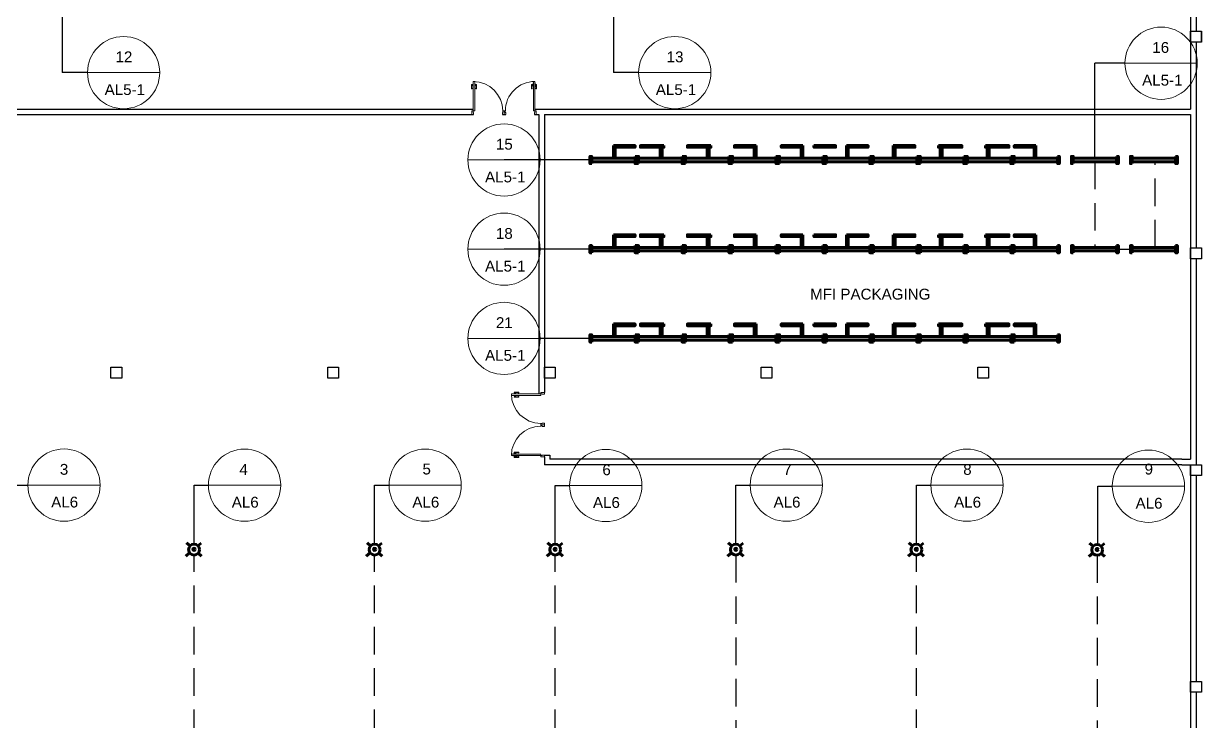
# Model space of a CAD drawing. Header units: millimetres. Extents: x 3339 to 2017737, y 4955 to 2748989.
# Drawn here: x 1304620 to 1337231, y 1525846 to 1545168 of the extents above; entities that cross this region are included whole.
import ezdxf

# ---------------------------------------------------------------- set-up
doc = ezdxf.new("R2010")
doc.units = ezdxf.units.MM
doc.header["$LTSCALE"] = 30
doc.linetypes.add('DASHEDX2', pattern=[38.1, 25.4, -12.7])
for name, color, linetype, lineweight in [('A-DETL-GENF', 92, 'Continuous', 13), ('A-DOOR', 31, 'Continuous', 13), ('LIGHTING LAYOUT', 8, 'Continuous', 30), ('LL BLK', 250, 'Continuous', 211), ('LL BLK 2', 1, 'Continuous', 30), ('LL LINE', 1, 'DASHEDX2', 30), ('PANNEL', 255, 'Continuous', 5), ('T-WAL', 4, 'Continuous', 5)]:
    doc.layers.add(name, color=color, linetype=linetype, lineweight=lineweight)
doc.layers.add('POSTE', color=50, linetype='Continuous')
doc.styles.get("Standard").update_dxf_attribs({"font": 'arial.ttf'})

# ---------------------------------------------------------------- blocks, each defined once
blk = doc.blocks.new('POSTE.COM')
at = {"layer": 'POSTE'}
blk.add_lwpolyline([(-300, 300), (0, 300), (0, 0), (-300, 0)], close=True, dxfattribs=at)
blk = doc.blocks.new('Poste 3')
at = {"layer": 'POSTE'}
blk.add_lwpolyline([(0, 0), (300, 0), (300, -300), (0, -300)], close=True, dxfattribs=at)
blk = doc.blocks.new('D4')
at = {"layer": 'A-DETL-GENF'}
for p, q in [((-1072, -29), (-1072, -112)), ((-1052, -29), (-1072, -29)), ((-1060, -41), (-1072, -30)), ((-1072, -112), (-1060, -112)), ((-1059, -112), (-1072, -112)), ((-1072, -112), (-1072, -150)), ((-1072, -150), (-1059, -150)), ((-1060, -112), (-1060, -41)), ((-1060, -41), (-1052, -41)), ((-1059, -150), (-1059, -112)), ((-1059, -115), (-1059, -147)), ((-1027, -115), (-1059, -115)), ((-1059, -147), (-1027, -147)), ((-1052, -41), (-1052, -29)), ((-1021, -74), (-1027, -80)), ((-1027, -80), (-1027, -182)), ((-1027, -147), (-1027, -115)), ((-1027, -182), (-1021, -188)), ((-1021, -188), (-1021, -74)), ((-974, -80), (-981, -74)), ((-981, -74), (-981, -188)), ((-981, -188), (-974, -182)), ((-974, -182), (-974, -80)), ((-943, -115), (-974, -115)), ((-974, -115), (-974, -147)), ((-974, -147), (-943, -147)), ((-930, -29), (-949, -29)), ((-949, -29), (-949, -41)), ((-949, -41), (-941, -41)), ((-943, -112), (-943, -150)), ((-930, -112), (-943, -112)), ((-943, -147), (-943, -115)), ((-943, -150), (-930, -150)), ((-941, -41), (-930, -30)), ((-941, -41), (-941, -112)), ((-941, -112), (-930, -112)), ((-930, -112), (-930, -29)), ((-930, -150), (-930, -112))]:
    blk.add_line(p, q, dxfattribs=at)
at = {"layer": 'A-DOOR', "lineweight": 18}
for p, q in [((-1059, 683), (-1024, 683)), ((-1014, 683), (-1059, 683)), ((-1059, 683), (-1059, 583)), ((-1014, 626), (-1014, 683)), ((-169, 683), (-214, 683)), ((-214, 683), (-214, 626)), ((-204, 683), (-169, 683)), ((-169, 583), (-169, 683)), ((-1059, 583), (-1024, 583)), ((-1024, 583), (-1024, 626)), ((-1024, 626), (-1014, 626)), ((-981, 583), (-1021, 583)), ((-1021, 583), (-1021, -231)), ((-981, -231), (-981, 583)), ((-214, 626), (-204, 626)), ((-204, 626), (-204, 583)), ((-204, 583), (-169, 583)), ((-1021, -231), (-981, -231))]:
    blk.add_line(p, q, dxfattribs=at)
at = {"layer": 'A-DOOR'}
blk.add_arc((-1021, 583), 814, 270, 0, dxfattribs=at)
blk = doc.blocks.new('DOOR')
at = {"layer": 'A-DOOR', "xscale": -1}
blk.add_blockref('D4', (-1059, -683), dxfattribs=at)
blk = doc.blocks.new('D2')
at = {"layer": 'T-WAL', "xscale": -1, "rotation": 270}
blk.add_blockref('DOOR', (0, 0), dxfattribs=at)
at = {"layer": 'T-WAL', "rotation": 270}
blk.add_blockref('DOOR', (0, -1780), dxfattribs=at)
blk = doc.blocks.new('L')
at = {"layer": 'LL BLK'}
h = blk.add_hatch(color=256, dxfattribs=at)
h.dxf.hatch_style = 1
h.paths.add_polyline_path([(-30, 0, 1), (30, 0, 1)])
for centre, radius in [((0, -10), 150), ((0, 0), 30)]:
    blk.add_circle(centre, radius, dxfattribs=at)
blk = doc.blocks.new('LL')
at = {"layer": 'LL BLK'}
h = blk.add_hatch(color=256, dxfattribs=at)
h.dxf.hatch_style = 1
h.paths.add_polyline_path([(50, 0), (0, 0), (0, -200), (50, -200), (50, -150)])
h.paths.add_polyline_path([(1250, -150), (1250, -50), (50, -50), (50, -150)])
h.paths.add_polyline_path([(1300, 0), (1250, 0), (1250, -200), (1300, -200)])
blk.add_line((50, -150), (50, -200), dxfattribs=at)
blk.add_lwpolyline([(50, -200), (0, -200), (0, 0), (50, 0), (50, -150)], dxfattribs=at)
for points in [[(1250, 0), (1300, 0), (1300, -200), (1250, -200)], [(50, -50), (1250, -50), (1250, -150), (50, -150)]]:
    blk.add_lwpolyline(points, close=True, dxfattribs=at)

msp = doc.modelspace()

# ---------------------------------------------------------------- hatches: boundary and pattern name
at = {"layer": 'LL BLK'}
h = msp.add_hatch(color=256, dxfattribs=at)
h.dxf.hatch_style = 1
h.paths.add_polyline_path([(1320999.934, 1541741.263), (1320949.934, 1541741.263), (1320949.934, 1541441.263), (1320999.934, 1541441.263)])
h.paths.add_polyline_path([(1321549.934, 1541791.263), (1320949.934, 1541791.263), (1320949.934, 1541741.263), (1320999.934, 1541741.263), (1321549.934, 1541741.263)])
h = msp.add_hatch(color=256, dxfattribs=at)
h.dxf.hatch_style = 1
h.paths.add_polyline_path([(1322249.934, 1541741.263), (1322299.934, 1541741.263), (1322299.934, 1541441.263), (1322249.934, 1541441.263)])
h.paths.add_polyline_path([(1321699.934, 1541791.263), (1322299.934, 1541791.263), (1322299.934, 1541741.263), (1322249.934, 1541741.263), (1321699.934, 1541741.263)])
h = msp.add_hatch(color=256, dxfattribs=at)
h.dxf.hatch_style = 1
h.paths.add_polyline_path([(1322349.934, 1541791.263), (1322299.934, 1541791.263), (1322299.934, 1541741.263), (1322349.934, 1541741.263)])
h = msp.add_hatch(color=256, dxfattribs=at)
h.dxf.hatch_style = 1
h.paths.add_polyline_path([(1323549.934, 1541741.263), (1323599.934, 1541741.263), (1323599.934, 1541441.263), (1323549.934, 1541441.263)])
h.paths.add_polyline_path([(1322999.934, 1541791.263), (1323599.934, 1541791.263), (1323599.934, 1541741.263), (1323549.934, 1541741.263), (1322999.934, 1541741.263)])
h = msp.add_hatch(color=256, dxfattribs=at)
h.dxf.hatch_style = 1
h.paths.add_polyline_path([(1323649.934, 1541791.263), (1323599.934, 1541791.263), (1323599.934, 1541741.263), (1323649.934, 1541741.263)])
h = msp.add_hatch(color=256, dxfattribs=at)
h.dxf.hatch_style = 1
h.paths.add_polyline_path([(1324849.934, 1541741.263), (1324899.934, 1541741.263), (1324899.934, 1541441.263), (1324849.934, 1541441.263)])
h.paths.add_polyline_path([(1324299.934, 1541791.263), (1324899.934, 1541791.263), (1324899.934, 1541741.263), (1324849.934, 1541741.263), (1324299.934, 1541741.263)])
h = msp.add_hatch(color=256, dxfattribs=at)
h.dxf.hatch_style = 1
h.paths.add_polyline_path([(1326149.934, 1541741.263), (1326199.934, 1541741.263), (1326199.934, 1541441.263), (1326149.934, 1541441.263)])
h.paths.add_polyline_path([(1325599.934, 1541791.263), (1326199.934, 1541791.263), (1326199.934, 1541741.263), (1326149.934, 1541741.263), (1325599.934, 1541741.263)])
h = msp.add_hatch(color=256, dxfattribs=at)
h.dxf.hatch_style = 1
h.paths.add_polyline_path([(1326499.934, 1541741.263), (1327099.934, 1541741.263), (1327099.934, 1541791.263), (1326499.934, 1541791.263)])
h = msp.add_hatch(color=256, dxfattribs=at)
h.dxf.hatch_style = 1
h.paths.add_polyline_path([(1327449.934, 1541741.263), (1327399.934, 1541741.263), (1327399.934, 1541441.263), (1327449.934, 1541441.263)])
h.paths.add_polyline_path([(1327999.934, 1541791.263), (1327399.934, 1541791.263), (1327399.934, 1541741.263), (1327449.934, 1541741.263), (1327999.934, 1541741.263)])
h = msp.add_hatch(color=256, dxfattribs=at)
h.dxf.hatch_style = 1
h.paths.add_polyline_path([(1328749.934, 1541741.263), (1328699.934, 1541741.263), (1328699.934, 1541441.263), (1328749.934, 1541441.263)])
h.paths.add_polyline_path([(1329299.934, 1541791.263), (1328699.934, 1541791.263), (1328699.934, 1541741.263), (1328749.934, 1541741.263), (1329299.934, 1541741.263)])
h = msp.add_hatch(color=256, dxfattribs=at)
h.dxf.hatch_style = 1
h.paths.add_polyline_path([(1329949.934, 1541741.263), (1329999.934, 1541741.263), (1329999.934, 1541791.263), (1329949.934, 1541791.263)])
h = msp.add_hatch(color=256, dxfattribs=at)
h.dxf.hatch_style = 1
h.paths.add_polyline_path([(1330049.934, 1541741.263), (1329999.934, 1541741.263), (1329999.934, 1541441.263), (1330049.934, 1541441.263)])
h.paths.add_polyline_path([(1330599.934, 1541791.263), (1329999.934, 1541791.263), (1329999.934, 1541741.263), (1330049.934, 1541741.263), (1330599.934, 1541741.263)])
h = msp.add_hatch(color=256, dxfattribs=at)
h.dxf.hatch_style = 1
h.paths.add_polyline_path([(1331249.934, 1541741.263), (1331299.934, 1541741.263), (1331299.934, 1541791.263), (1331249.934, 1541791.263)])
h = msp.add_hatch(color=256, dxfattribs=at)
h.dxf.hatch_style = 1
h.paths.add_polyline_path([(1331349.934, 1541741.263), (1331299.934, 1541741.263), (1331299.934, 1541441.263), (1331349.934, 1541441.263)])
h.paths.add_polyline_path([(1331899.934, 1541791.263), (1331299.934, 1541791.263), (1331299.934, 1541741.263), (1331349.934, 1541741.263), (1331899.934, 1541741.263)])
h = msp.add_hatch(color=256, dxfattribs=at)
h.dxf.hatch_style = 1
h.paths.add_polyline_path([(1332599.934, 1541741.263), (1332649.934, 1541741.263), (1332649.934, 1541441.263), (1332599.934, 1541441.263)])
h.paths.add_polyline_path([(1332049.934, 1541791.263), (1332649.934, 1541791.263), (1332649.934, 1541741.263), (1332599.934, 1541741.263), (1332049.934, 1541741.263)])
h = msp.add_hatch(color=256, dxfattribs=at)
h.dxf.hatch_style = 1
h.paths.add_polyline_path([(1320999.934, 1539271.263), (1320949.934, 1539271.263), (1320949.934, 1538971.263), (1320999.934, 1538971.263)])
h.paths.add_polyline_path([(1321549.934, 1539321.263), (1320949.934, 1539321.263), (1320949.934, 1539271.263), (1320999.934, 1539271.263), (1321549.934, 1539271.263)])
h = msp.add_hatch(color=256, dxfattribs=at)
h.dxf.hatch_style = 1
h.paths.add_polyline_path([(1322249.934, 1539271.263), (1322299.934, 1539271.263), (1322299.934, 1538971.263), (1322249.934, 1538971.263)])
h.paths.add_polyline_path([(1321699.934, 1539321.263), (1322299.934, 1539321.263), (1322299.934, 1539271.263), (1322249.934, 1539271.263), (1321699.934, 1539271.263)])
h = msp.add_hatch(color=256, dxfattribs=at)
h.dxf.hatch_style = 1
h.paths.add_polyline_path([(1322349.934, 1539321.263), (1322299.934, 1539321.263), (1322299.934, 1539271.263), (1322349.934, 1539271.263)])
h = msp.add_hatch(color=256, dxfattribs=at)
h.dxf.hatch_style = 1
h.paths.add_polyline_path([(1323549.934, 1539271.263), (1323599.934, 1539271.263), (1323599.934, 1538971.263), (1323549.934, 1538971.263)])
h.paths.add_polyline_path([(1322999.934, 1539321.263), (1323599.934, 1539321.263), (1323599.934, 1539271.263), (1323549.934, 1539271.263), (1322999.934, 1539271.263)])
h = msp.add_hatch(color=256, dxfattribs=at)
h.dxf.hatch_style = 1
h.paths.add_polyline_path([(1323649.934, 1539321.263), (1323599.934, 1539321.263), (1323599.934, 1539271.263), (1323649.934, 1539271.263)])
h = msp.add_hatch(color=256, dxfattribs=at)
h.dxf.hatch_style = 1
h.paths.add_polyline_path([(1324849.934, 1539271.263), (1324899.934, 1539271.263), (1324899.934, 1538971.263), (1324849.934, 1538971.263)])
h.paths.add_polyline_path([(1324299.934, 1539321.263), (1324899.934, 1539321.263), (1324899.934, 1539271.263), (1324849.934, 1539271.263), (1324299.934, 1539271.263)])
h = msp.add_hatch(color=256, dxfattribs=at)
h.dxf.hatch_style = 1
h.paths.add_polyline_path([(1326149.934, 1539271.263), (1326199.934, 1539271.263), (1326199.934, 1538971.263), (1326149.934, 1538971.263)])
h.paths.add_polyline_path([(1325599.934, 1539321.263), (1326199.934, 1539321.263), (1326199.934, 1539271.263), (1326149.934, 1539271.263), (1325599.934, 1539271.263)])
h = msp.add_hatch(color=256, dxfattribs=at)
h.dxf.hatch_style = 1
h.paths.add_polyline_path([(1326499.934, 1539271.263), (1327099.934, 1539271.263), (1327099.934, 1539321.263), (1326499.934, 1539321.263)])
h = msp.add_hatch(color=256, dxfattribs=at)
h.dxf.hatch_style = 1
h.paths.add_polyline_path([(1327449.934, 1539271.263), (1327399.934, 1539271.263), (1327399.934, 1538971.263), (1327449.934, 1538971.263)])
h.paths.add_polyline_path([(1327999.934, 1539321.263), (1327399.934, 1539321.263), (1327399.934, 1539271.263), (1327449.934, 1539271.263), (1327999.934, 1539271.263)])
h = msp.add_hatch(color=256, dxfattribs=at)
h.dxf.hatch_style = 1
h.paths.add_polyline_path([(1328749.934, 1539271.263), (1328699.934, 1539271.263), (1328699.934, 1538971.263), (1328749.934, 1538971.263)])
h.paths.add_polyline_path([(1329299.934, 1539321.263), (1328699.934, 1539321.263), (1328699.934, 1539271.263), (1328749.934, 1539271.263), (1329299.934, 1539271.263)])
h = msp.add_hatch(color=256, dxfattribs=at)
h.dxf.hatch_style = 1
h.paths.add_polyline_path([(1329949.934, 1539271.263), (1329999.934, 1539271.263), (1329999.934, 1539321.263), (1329949.934, 1539321.263)])
h = msp.add_hatch(color=256, dxfattribs=at)
h.dxf.hatch_style = 1
h.paths.add_polyline_path([(1330049.934, 1539271.263), (1329999.934, 1539271.263), (1329999.934, 1538971.263), (1330049.934, 1538971.263)])
h.paths.add_polyline_path([(1330599.934, 1539321.263), (1329999.934, 1539321.263), (1329999.934, 1539271.263), (1330049.934, 1539271.263), (1330599.934, 1539271.263)])
h = msp.add_hatch(color=256, dxfattribs=at)
h.dxf.hatch_style = 1
h.paths.add_polyline_path([(1331249.934, 1539271.263), (1331299.934, 1539271.263), (1331299.934, 1539321.263), (1331249.934, 1539321.263)])
h = msp.add_hatch(color=256, dxfattribs=at)
h.dxf.hatch_style = 1
h.paths.add_polyline_path([(1331349.934, 1539271.263), (1331299.934, 1539271.263), (1331299.934, 1538971.263), (1331349.934, 1538971.263)])
h.paths.add_polyline_path([(1331899.934, 1539321.263), (1331299.934, 1539321.263), (1331299.934, 1539271.263), (1331349.934, 1539271.263), (1331899.934, 1539271.263)])
h = msp.add_hatch(color=256, dxfattribs=at)
h.dxf.hatch_style = 1
h.paths.add_polyline_path([(1332599.934, 1539271.263), (1332649.934, 1539271.263), (1332649.934, 1538971.263), (1332599.934, 1538971.263)])
h.paths.add_polyline_path([(1332049.934, 1539321.263), (1332649.934, 1539321.263), (1332649.934, 1539271.263), (1332599.934, 1539271.263), (1332049.934, 1539271.263)])
h = msp.add_hatch(color=256, dxfattribs=at)
h.dxf.hatch_style = 1
h.paths.add_polyline_path([(1320999.934, 1536801.263), (1320949.934, 1536801.263), (1320949.934, 1536501.263), (1320999.934, 1536501.263)])
h.paths.add_polyline_path([(1321549.934, 1536851.263), (1320949.934, 1536851.263), (1320949.934, 1536801.263), (1320999.934, 1536801.263), (1321549.934, 1536801.263)])
h = msp.add_hatch(color=256, dxfattribs=at)
h.dxf.hatch_style = 1
h.paths.add_polyline_path([(1322249.934, 1536801.263), (1322299.934, 1536801.263), (1322299.934, 1536501.263), (1322249.934, 1536501.263)])
h.paths.add_polyline_path([(1321699.934, 1536851.263), (1322299.934, 1536851.263), (1322299.934, 1536801.263), (1322249.934, 1536801.263), (1321699.934, 1536801.263)])
h = msp.add_hatch(color=256, dxfattribs=at)
h.dxf.hatch_style = 1
h.paths.add_polyline_path([(1322349.934, 1536851.263), (1322299.934, 1536851.263), (1322299.934, 1536801.263), (1322349.934, 1536801.263)])
h = msp.add_hatch(color=256, dxfattribs=at)
h.dxf.hatch_style = 1
h.paths.add_polyline_path([(1323549.934, 1536801.263), (1323599.934, 1536801.263), (1323599.934, 1536501.263), (1323549.934, 1536501.263)])
h.paths.add_polyline_path([(1322999.934, 1536851.263), (1323599.934, 1536851.263), (1323599.934, 1536801.263), (1323549.934, 1536801.263), (1322999.934, 1536801.263)])
h = msp.add_hatch(color=256, dxfattribs=at)
h.dxf.hatch_style = 1
h.paths.add_polyline_path([(1323649.934, 1536851.263), (1323599.934, 1536851.263), (1323599.934, 1536801.263), (1323649.934, 1536801.263)])
h = msp.add_hatch(color=256, dxfattribs=at)
h.dxf.hatch_style = 1
h.paths.add_polyline_path([(1324849.934, 1536801.263), (1324899.934, 1536801.263), (1324899.934, 1536501.263), (1324849.934, 1536501.263)])
h.paths.add_polyline_path([(1324299.934, 1536851.263), (1324899.934, 1536851.263), (1324899.934, 1536801.263), (1324849.934, 1536801.263), (1324299.934, 1536801.263)])
h = msp.add_hatch(color=256, dxfattribs=at)
h.dxf.hatch_style = 1
h.paths.add_polyline_path([(1326149.934, 1536801.263), (1326199.934, 1536801.263), (1326199.934, 1536501.263), (1326149.934, 1536501.263)])
h.paths.add_polyline_path([(1325599.934, 1536851.263), (1326199.934, 1536851.263), (1326199.934, 1536801.263), (1326149.934, 1536801.263), (1325599.934, 1536801.263)])
h = msp.add_hatch(color=256, dxfattribs=at)
h.dxf.hatch_style = 1
h.paths.add_polyline_path([(1326499.934, 1536801.263), (1327099.934, 1536801.263), (1327099.934, 1536851.263), (1326499.934, 1536851.263)])
h = msp.add_hatch(color=256, dxfattribs=at)
h.dxf.hatch_style = 1
h.paths.add_polyline_path([(1327449.934, 1536801.263), (1327399.934, 1536801.263), (1327399.934, 1536501.263), (1327449.934, 1536501.263)])
h.paths.add_polyline_path([(1327999.934, 1536851.263), (1327399.934, 1536851.263), (1327399.934, 1536801.263), (1327449.934, 1536801.263), (1327999.934, 1536801.263)])
h = msp.add_hatch(color=256, dxfattribs=at)
h.dxf.hatch_style = 1
h.paths.add_polyline_path([(1328749.934, 1536801.263), (1328699.934, 1536801.263), (1328699.934, 1536501.263), (1328749.934, 1536501.263)])
h.paths.add_polyline_path([(1329299.934, 1536851.263), (1328699.934, 1536851.263), (1328699.934, 1536801.263), (1328749.934, 1536801.263), (1329299.934, 1536801.263)])
h = msp.add_hatch(color=256, dxfattribs=at)
h.dxf.hatch_style = 1
h.paths.add_polyline_path([(1329949.934, 1536801.263), (1329999.934, 1536801.263), (1329999.934, 1536851.263), (1329949.934, 1536851.263)])
h = msp.add_hatch(color=256, dxfattribs=at)
h.dxf.hatch_style = 1
h.paths.add_polyline_path([(1330049.934, 1536801.263), (1329999.934, 1536801.263), (1329999.934, 1536501.263), (1330049.934, 1536501.263)])
h.paths.add_polyline_path([(1330599.934, 1536851.263), (1329999.934, 1536851.263), (1329999.934, 1536801.263), (1330049.934, 1536801.263), (1330599.934, 1536801.263)])
h = msp.add_hatch(color=256, dxfattribs=at)
h.dxf.hatch_style = 1
h.paths.add_polyline_path([(1331249.934, 1536801.263), (1331299.934, 1536801.263), (1331299.934, 1536851.263), (1331249.934, 1536851.263)])
h = msp.add_hatch(color=256, dxfattribs=at)
h.dxf.hatch_style = 1
h.paths.add_polyline_path([(1331349.934, 1536801.263), (1331299.934, 1536801.263), (1331299.934, 1536501.263), (1331349.934, 1536501.263)])
h.paths.add_polyline_path([(1331899.934, 1536851.263), (1331299.934, 1536851.263), (1331299.934, 1536801.263), (1331349.934, 1536801.263), (1331899.934, 1536801.263)])
h = msp.add_hatch(color=256, dxfattribs=at)
h.dxf.hatch_style = 1
h.paths.add_polyline_path([(1332599.934, 1536801.263), (1332649.934, 1536801.263), (1332649.934, 1536501.263), (1332599.934, 1536501.263)])
h.paths.add_polyline_path([(1332049.934, 1536851.263), (1332649.934, 1536851.263), (1332649.934, 1536801.263), (1332599.934, 1536801.263), (1332049.934, 1536801.263)])

# ---------------------------------------------------------------- linework, layer by layer
at = {"layer": 'LIGHTING LAYOUT', "transparency": 33554585}
for p, q in [((1336931.434, 1559501.263), (1336931.434, 1542801.263)), ((1336931.434, 1559501.263), (1336931.434, 1542801.263)), ((1337081.434, 1550653.979), (1337081.434, 1544953.979)), ((1337231.433, 1544653.979), (1337231.433, 1544953.979)), ((1337081.434, 1544653.979), (1337081.434, 1538953.979)), ((1301339.934, 1542801.263), (1317070.876, 1542801.263)), ((1301339.934, 1542651.263), (1317077.876, 1542651.263)), ((1301339.934, 1542651.263), (1317077.876, 1542651.263)), ((1317877.876, 1542651.263), (1317967.876, 1542651.263)), ((1317877.876, 1542651.263), (1317967.876, 1542651.263)), ((1318767.876, 1542651.263), (1318889.934, 1542651.263)), ((1318767.876, 1542651.263), (1318889.934, 1542651.263)), ((1318774.876, 1542801.263), (1336689.934, 1542801.263)), ((1318889.934, 1542651.263), (1318889.934, 1534951.26)), ((1319039.934, 1542651.263), (1336689.934, 1542651.263)), ((1319039.934, 1542651.263), (1319339.934, 1542651.263)), ((1319039.934, 1542651.263), (1319039.934, 1534951.26)), ((1336689.934, 1542801.263), (1336931.434, 1542801.263)), ((1336689.934, 1542651.263), (1336931.434, 1542651.263)), ((1336931.434, 1542651.263), (1336931.434, 1533103.979)), ((1337081.434, 1538653.979), (1337081.434, 1532953.979)), ((1307039.934, 1535651.263), (1307339.934, 1535651.263)), ((1313039.934, 1535651.263), (1313339.934, 1535651.263)), ((1319039.934, 1535651.263), (1319339.934, 1535651.263)), ((1325039.934, 1535651.263), (1325339.934, 1535651.263)), ((1318889.934, 1534951.26), (1318889.934, 1534913.26)), ((1319039.934, 1533216.26), (1319189.934, 1533216.26)), ((1319039.934, 1533171.26), (1319039.934, 1532953.979)), ((1319189.934, 1533216.26), (1319189.934, 1533103.979)), ((1336689.933, 1533103.979), (1319189.934, 1533103.979)), ((1336689.933, 1533103.979), (1336931.433, 1533103.979)), ((1336689.933, 1532953.979), (1319039.934, 1532953.979)), ((1336689.933, 1532953.979), (1336931.433, 1532953.979)), ((1336931.434, 1532953.979), (1336931.434, 1517953.979)), ((1337081.434, 1532653.979), (1337081.434, 1526953.979)), ((1337081.434, 1526653.979), (1337081.434, 1520953.979))]:
    msp.add_line(p, q, dxfattribs=at)
at = {"layer": 'LL BLK'}
for p, q in [((1309129.788, 1530792.76), (1309229.749, 1530704.698)), ((1309539.788, 1530782.76), (1309448.383, 1530706.235)), ((1314129.788, 1530792.76), (1314229.749, 1530704.698)), ((1314539.788, 1530782.76), (1314448.383, 1530706.235)), ((1319129.788, 1530792.76), (1319229.749, 1530704.698)), ((1319539.788, 1530782.76), (1319448.383, 1530706.235)), ((1324129.788, 1530792.76), (1324229.749, 1530704.698)), ((1324539.788, 1530782.76), (1324448.383, 1530706.235)), ((1329129.788, 1530792.76), (1329229.749, 1530704.698)), ((1329539.788, 1530782.76), (1329448.383, 1530706.235)), ((1334133.092, 1530785.418), (1334233.053, 1530697.357)), ((1309218.83, 1530514.051), (1309109.788, 1530422.76)), ((1309454.786, 1530506.451), (1309549.788, 1530422.76)), ((1314218.83, 1530514.051), (1314109.788, 1530422.76)), ((1314454.786, 1530506.451), (1314549.788, 1530422.76)), ((1319218.83, 1530514.051), (1319109.788, 1530422.76)), ((1319454.786, 1530506.451), (1319549.788, 1530422.76)), ((1324218.83, 1530514.051), (1324109.788, 1530422.76)), ((1324454.786, 1530506.451), (1324549.788, 1530422.76)), ((1329218.83, 1530514.051), (1329109.788, 1530422.76)), ((1329454.786, 1530506.451), (1329549.788, 1530422.76)), ((1334222.134, 1530506.709), (1334113.092, 1530415.418)), ((1334318.278, 1530622.278), (1334362.946, 1530582.927)), ((1334364.786, 1530626.139), (1334318.879, 1530587.705)), ((1334362.946, 1530587.755), (1334320.541, 1530625.203)), ((1334321.879, 1530584.205), (1334343.092, 1530605.418)), ((1334343.092, 1530605.418), (1334364.305, 1530626.631)), ((1334343.092, 1530605.418), (1334362.946, 1530587.77)), ((1334543.092, 1530775.418), (1334451.687, 1530698.893)), ((1334458.091, 1530499.11), (1334553.092, 1530415.418))]:
    msp.add_line(p, q, dxfattribs=at)
for points in [[(1320949.934, 1541791.263), (1321549.934, 1541791.263), (1321549.934, 1541741.263), (1320949.934, 1541741.263)], [(1320949.934, 1541741.263), (1320999.934, 1541741.263), (1320999.934, 1541441.263), (1320949.934, 1541441.263)], [(1322299.934, 1541791.263), (1321699.934, 1541791.263), (1321699.934, 1541741.263), (1322299.934, 1541741.263)], [(1322299.934, 1541741.263), (1322249.934, 1541741.263), (1322249.934, 1541441.263), (1322299.934, 1541441.263)], [(1322349.934, 1541791.263), (1322299.934, 1541791.263), (1322299.934, 1541741.263), (1322349.934, 1541741.263)], [(1323599.934, 1541791.263), (1322999.934, 1541791.263), (1322999.934, 1541741.263), (1323599.934, 1541741.263)], [(1323599.934, 1541741.263), (1323549.934, 1541741.263), (1323549.934, 1541441.263), (1323599.934, 1541441.263)], [(1323649.934, 1541791.263), (1323599.934, 1541791.263), (1323599.934, 1541741.263), (1323649.934, 1541741.263)], [(1324899.934, 1541791.263), (1324299.934, 1541791.263), (1324299.934, 1541741.263), (1324899.934, 1541741.263)], [(1324899.934, 1541741.263), (1324849.934, 1541741.263), (1324849.934, 1541441.263), (1324899.934, 1541441.263)], [(1326199.934, 1541791.263), (1325599.934, 1541791.263), (1325599.934, 1541741.263), (1326199.934, 1541741.263)], [(1326199.934, 1541741.263), (1326149.934, 1541741.263), (1326149.934, 1541441.263), (1326199.934, 1541441.263)], [(1326499.934, 1541791.263), (1327099.934, 1541791.263), (1327099.934, 1541741.263), (1326499.934, 1541741.263)], [(1327399.934, 1541791.263), (1327999.934, 1541791.263), (1327999.934, 1541741.263), (1327399.934, 1541741.263)], [(1327399.934, 1541741.263), (1327449.934, 1541741.263), (1327449.934, 1541441.263), (1327399.934, 1541441.263)], [(1328699.934, 1541791.263), (1329299.934, 1541791.263), (1329299.934, 1541741.263), (1328699.934, 1541741.263)], [(1328699.934, 1541741.263), (1328749.934, 1541741.263), (1328749.934, 1541441.263), (1328699.934, 1541441.263)], [(1329949.934, 1541791.263), (1329999.934, 1541791.263), (1329999.934, 1541741.263), (1329949.934, 1541741.263)], [(1329999.934, 1541791.263), (1330599.934, 1541791.263), (1330599.934, 1541741.263), (1329999.934, 1541741.263)], [(1329999.934, 1541741.263), (1330049.934, 1541741.263), (1330049.934, 1541441.263), (1329999.934, 1541441.263)], [(1331249.934, 1541791.263), (1331299.934, 1541791.263), (1331299.934, 1541741.263), (1331249.934, 1541741.263)], [(1331299.934, 1541791.263), (1331899.934, 1541791.263), (1331899.934, 1541741.263), (1331299.934, 1541741.263)], [(1331299.934, 1541741.263), (1331349.934, 1541741.263), (1331349.934, 1541441.263), (1331299.934, 1541441.263)], [(1332649.934, 1541791.263), (1332049.934, 1541791.263), (1332049.934, 1541741.263), (1332649.934, 1541741.263)], [(1332649.934, 1541741.263), (1332599.934, 1541741.263), (1332599.934, 1541441.263), (1332649.934, 1541441.263)], [(1320949.934, 1539321.263), (1321549.934, 1539321.263), (1321549.934, 1539271.263), (1320949.934, 1539271.263)], [(1320949.934, 1539271.263), (1320999.934, 1539271.263), (1320999.934, 1538971.263), (1320949.934, 1538971.263)], [(1322299.934, 1539321.263), (1321699.934, 1539321.263), (1321699.934, 1539271.263), (1322299.934, 1539271.263)], [(1322299.934, 1539271.263), (1322249.934, 1539271.263), (1322249.934, 1538971.263), (1322299.934, 1538971.263)], [(1322349.934, 1539321.263), (1322299.934, 1539321.263), (1322299.934, 1539271.263), (1322349.934, 1539271.263)], [(1323599.934, 1539321.263), (1322999.934, 1539321.263), (1322999.934, 1539271.263), (1323599.934, 1539271.263)], [(1323599.934, 1539271.263), (1323549.934, 1539271.263), (1323549.934, 1538971.263), (1323599.934, 1538971.263)], [(1323649.934, 1539321.263), (1323599.934, 1539321.263), (1323599.934, 1539271.263), (1323649.934, 1539271.263)], [(1324899.934, 1539321.263), (1324299.934, 1539321.263), (1324299.934, 1539271.263), (1324899.934, 1539271.263)], [(1324899.934, 1539271.263), (1324849.934, 1539271.263), (1324849.934, 1538971.263), (1324899.934, 1538971.263)], [(1326199.934, 1539321.263), (1325599.934, 1539321.263), (1325599.934, 1539271.263), (1326199.934, 1539271.263)], [(1326199.934, 1539271.263), (1326149.934, 1539271.263), (1326149.934, 1538971.263), (1326199.934, 1538971.263)], [(1326499.934, 1539321.263), (1327099.934, 1539321.263), (1327099.934, 1539271.263), (1326499.934, 1539271.263)], [(1327399.934, 1539321.263), (1327999.934, 1539321.263), (1327999.934, 1539271.263), (1327399.934, 1539271.263)], [(1327399.934, 1539271.263), (1327449.934, 1539271.263), (1327449.934, 1538971.263), (1327399.934, 1538971.263)], [(1328699.934, 1539321.263), (1329299.934, 1539321.263), (1329299.934, 1539271.263), (1328699.934, 1539271.263)], [(1328699.934, 1539271.263), (1328749.934, 1539271.263), (1328749.934, 1538971.263), (1328699.934, 1538971.263)], [(1329949.934, 1539321.263), (1329999.934, 1539321.263), (1329999.934, 1539271.263), (1329949.934, 1539271.263)], [(1329999.934, 1539321.263), (1330599.934, 1539321.263), (1330599.934, 1539271.263), (1329999.934, 1539271.263)], [(1329999.934, 1539271.263), (1330049.934, 1539271.263), (1330049.934, 1538971.263), (1329999.934, 1538971.263)], [(1331249.934, 1539321.263), (1331299.934, 1539321.263), (1331299.934, 1539271.263), (1331249.934, 1539271.263)], [(1331299.934, 1539321.263), (1331899.934, 1539321.263), (1331899.934, 1539271.263), (1331299.934, 1539271.263)], [(1331299.934, 1539271.263), (1331349.934, 1539271.263), (1331349.934, 1538971.263), (1331299.934, 1538971.263)], [(1332649.934, 1539321.263), (1332049.934, 1539321.263), (1332049.934, 1539271.263), (1332649.934, 1539271.263)], [(1332649.934, 1539271.263), (1332599.934, 1539271.263), (1332599.934, 1538971.263), (1332649.934, 1538971.263)], [(1320949.934, 1536851.263), (1321549.934, 1536851.263), (1321549.934, 1536801.263), (1320949.934, 1536801.263)], [(1320949.934, 1536801.263), (1320999.934, 1536801.263), (1320999.934, 1536501.263), (1320949.934, 1536501.263)], [(1322299.934, 1536851.263), (1321699.934, 1536851.263), (1321699.934, 1536801.263), (1322299.934, 1536801.263)], [(1322299.934, 1536801.263), (1322249.934, 1536801.263), (1322249.934, 1536501.263), (1322299.934, 1536501.263)], [(1322349.934, 1536851.263), (1322299.934, 1536851.263), (1322299.934, 1536801.263), (1322349.934, 1536801.263)], [(1323599.934, 1536851.263), (1322999.934, 1536851.263), (1322999.934, 1536801.263), (1323599.934, 1536801.263)], [(1323599.934, 1536801.263), (1323549.934, 1536801.263), (1323549.934, 1536501.263), (1323599.934, 1536501.263)], [(1323649.934, 1536851.263), (1323599.934, 1536851.263), (1323599.934, 1536801.263), (1323649.934, 1536801.263)], [(1324899.934, 1536851.263), (1324299.934, 1536851.263), (1324299.934, 1536801.263), (1324899.934, 1536801.263)], [(1324899.934, 1536801.263), (1324849.934, 1536801.263), (1324849.934, 1536501.263), (1324899.934, 1536501.263)], [(1326199.934, 1536851.263), (1325599.934, 1536851.263), (1325599.934, 1536801.263), (1326199.934, 1536801.263)], [(1326199.934, 1536801.263), (1326149.934, 1536801.263), (1326149.934, 1536501.263), (1326199.934, 1536501.263)], [(1326499.934, 1536851.263), (1327099.934, 1536851.263), (1327099.934, 1536801.263), (1326499.934, 1536801.263)], [(1327399.934, 1536851.263), (1327999.934, 1536851.263), (1327999.934, 1536801.263), (1327399.934, 1536801.263)], [(1327399.934, 1536801.263), (1327449.934, 1536801.263), (1327449.934, 1536501.263), (1327399.934, 1536501.263)], [(1328699.934, 1536851.263), (1329299.934, 1536851.263), (1329299.934, 1536801.263), (1328699.934, 1536801.263)], [(1328699.934, 1536801.263), (1328749.934, 1536801.263), (1328749.934, 1536501.263), (1328699.934, 1536501.263)], [(1329949.934, 1536851.263), (1329999.934, 1536851.263), (1329999.934, 1536801.263), (1329949.934, 1536801.263)], [(1329999.934, 1536851.263), (1330599.934, 1536851.263), (1330599.934, 1536801.263), (1329999.934, 1536801.263)], [(1329999.934, 1536801.263), (1330049.934, 1536801.263), (1330049.934, 1536501.263), (1329999.934, 1536501.263)], [(1331249.934, 1536851.263), (1331299.934, 1536851.263), (1331299.934, 1536801.263), (1331249.934, 1536801.263)], [(1331299.934, 1536851.263), (1331899.934, 1536851.263), (1331899.934, 1536801.263), (1331299.934, 1536801.263)], [(1331299.934, 1536801.263), (1331349.934, 1536801.263), (1331349.934, 1536501.263), (1331299.934, 1536501.263)], [(1332649.934, 1536851.263), (1332049.934, 1536851.263), (1332049.934, 1536801.263), (1332649.934, 1536801.263)], [(1332649.934, 1536801.263), (1332599.934, 1536801.263), (1332599.934, 1536501.263), (1332649.934, 1536501.263)]]:
    msp.add_lwpolyline(points, close=True, dxfattribs=at)
at = {"layer": 'LL BLK 2'}
for p, q in [((1305689.934, 1546361.263), (1305689.934, 1543809.904)), ((1320949.934, 1546361.263), (1320949.934, 1543809.904)), ((1335114.643, 1544069.904), (1334282.934, 1544069.904)), ((1334282.934, 1541441.263), (1334282.934, 1544069.904)), ((1306389.934, 1543809.904), (1305689.934, 1543809.904)), ((1321649.934, 1543809.904), (1320949.934, 1543809.904)), ((1320299.934, 1541391.263), (1317922.876, 1541391.263)), ((1320299.934, 1538921.263), (1317922.876, 1538921.263)), ((1320299.934, 1536451.263), (1318889.934, 1536451.263)), ((1304339.865, 1532389.904), (1304739.865, 1532389.904)), ((1309339.788, 1530752.76), (1309339.788, 1532387.403)), ((1309339.788, 1532387.403), (1309739.788, 1532387.403)), ((1314339.788, 1530752.76), (1314339.788, 1532387.403)), ((1314339.788, 1532387.403), (1314739.788, 1532387.403)), ((1319339.788, 1530752.76), (1319339.788, 1532377.403)), ((1319339.788, 1532377.403), (1319739.788, 1532377.403)), ((1324339.788, 1532387.403), (1324739.788, 1532387.403)), ((1324339.788, 1530752.76), (1324339.788, 1532387.403)), ((1329339.788, 1530752.76), (1329339.788, 1532387.403)), ((1329339.788, 1532387.403), (1329739.788, 1532387.403)), ((1334362.946, 1530744.098), (1334362.946, 1532357.571)), ((1334362.946, 1532357.571), (1334762.946, 1532357.571))]:
    msp.add_line(p, q, dxfattribs=at)
at = {"layer": 'LL LINE'}
for p, q in [((1334282.934, 1541341.263), (1334282.934, 1538971.263)), ((1335951.643, 1538971.263), (1335951.643, 1541341.263)), ((1334932.934, 1538919.904), (1335265.934, 1538919.904)), ((1309339.855, 1525414.828), (1309339.79, 1530452.76)), ((1314339.855, 1525414.828), (1314339.79, 1530452.76)), ((1319339.855, 1525414.828), (1319339.79, 1530452.76)), ((1324339.79, 1530452.76), (1324339.855, 1525414.828)), ((1329339.855, 1525414.828), (1329339.79, 1530452.76)), ((1334341.579, 1530445.426), (1334343.118, 1525407.487))]:
    msp.add_line(p, q, dxfattribs=at)
at = {"layer": 'PANNEL'}
for p, q in [((1336114.643, 1544069.904), (1335114.643, 1544069.904)), ((1336114.643, 1544069.904), (1337114.643, 1544069.904)), ((1307389.934, 1543809.904), (1306389.934, 1543809.904)), ((1307389.934, 1543809.904), (1308389.934, 1543809.904)), ((1322649.934, 1543809.904), (1321649.934, 1543809.904)), ((1322649.934, 1543809.904), (1323649.934, 1543809.904)), ((1317922.876, 1541391.263), (1316922.876, 1541391.263)), ((1317922.876, 1541391.263), (1318922.876, 1541391.263)), ((1317922.876, 1538921.263), (1316922.876, 1538921.263)), ((1317922.876, 1538921.263), (1318922.876, 1538921.263)), ((1317922.876, 1536451.263), (1316922.876, 1536451.263)), ((1317922.876, 1536451.263), (1318889.934, 1536451.263)), ((1318889.934, 1536451.263), (1318922.876, 1536451.263)), ((1305739.865, 1532389.904), (1304739.865, 1532389.904)), ((1305739.865, 1532389.904), (1306739.865, 1532389.904)), ((1310739.788, 1532387.403), (1309739.788, 1532387.403)), ((1310739.788, 1532387.403), (1311739.788, 1532387.403)), ((1315739.788, 1532387.403), (1314739.788, 1532387.403)), ((1315739.788, 1532387.403), (1316739.788, 1532387.403)), ((1320739.788, 1532377.403), (1319739.788, 1532377.403)), ((1320739.788, 1532377.403), (1321739.788, 1532377.403)), ((1325739.788, 1532387.403), (1324739.788, 1532387.403)), ((1325739.788, 1532387.403), (1326739.788, 1532387.403)), ((1330739.788, 1532387.403), (1329739.788, 1532387.403)), ((1330739.788, 1532387.403), (1331739.788, 1532387.403)), ((1335762.946, 1532357.571), (1334762.946, 1532357.571)), ((1335762.946, 1532357.571), (1336762.946, 1532357.571))]:
    msp.add_line(p, q, dxfattribs=at)
for centre in [(1307389.934, 1543809.904), (1322649.934, 1543809.904), (1336114.643, 1544069.904), (1317922.876, 1541391.263), (1317922.876, 1538921.263), (1317922.876, 1536451.263), (1305739.865, 1532389.904), (1310739.788, 1532387.403), (1315739.788, 1532387.403), (1320739.788, 1532377.403), (1325739.788, 1532387.403), (1330739.788, 1532387.403), (1335762.946, 1532357.571)]:
    msp.add_circle(centre, 1000, dxfattribs=at)

# ---------------------------------------------------------------- block references
at = {"layer": 'LIGHTING LAYOUT', "transparency": 33554585}
for name, p in [('POSTE.COM', (1337231.433, 1544653.979)), ('POSTE.COM', (1337231.433, 1538653.979)), ('Poste 3', (1307039.934, 1535651.263)), ('Poste 3', (1313039.934, 1535651.263)), ('Poste 3', (1319039.934, 1535651.263)), ('Poste 3', (1325039.934, 1535651.263)), ('Poste 3', (1331039.934, 1535651.263)), ('D2', (1319039.934, 1534951.26)), ('POSTE.COM', (1337231.433, 1532653.979)), ('POSTE.COM', (1337231.433, 1526653.979))]:
    msp.add_blockref(name, p, dxfattribs=at)
at = {"layer": 'LIGHTING LAYOUT', "transparency": 33554585, "rotation": 270}
msp.add_blockref('D2', (1318812.876, 1542651.263), dxfattribs=at)
at = {"layer": 'LL BLK'}
for name, p in [('LL', (1320299.934, 1541491.263)), ('LL', (1321599.934, 1541491.263)), ('LL', (1322899.934, 1541491.263)), ('LL', (1324199.934, 1541491.263)), ('LL', (1325499.934, 1541491.263)), ('LL', (1326799.934, 1541491.263)), ('LL', (1328099.934, 1541491.263)), ('LL', (1329399.934, 1541491.263)), ('LL', (1330699.934, 1541491.263)), ('LL', (1331999.934, 1541491.263)), ('LL', (1333632.934, 1541491.263)), ('LL', (1335265.934, 1541491.263)), ('LL', (1320299.934, 1539021.263)), ('LL', (1321599.934, 1539021.263)), ('LL', (1322899.934, 1539021.263)), ('LL', (1324199.934, 1539021.263)), ('LL', (1325499.934, 1539021.263)), ('LL', (1326799.934, 1539021.263)), ('LL', (1328099.934, 1539021.263)), ('LL', (1329399.934, 1539021.263)), ('LL', (1330699.934, 1539021.263)), ('LL', (1331999.934, 1539021.263)), ('LL', (1333632.934, 1539021.263)), ('LL', (1335265.934, 1539021.263)), ('LL', (1320299.934, 1536551.263)), ('LL', (1321599.934, 1536551.263)), ('LL', (1322899.934, 1536551.263)), ('LL', (1324199.934, 1536551.263)), ('LL', (1325499.934, 1536551.263)), ('LL', (1326799.934, 1536551.263)), ('LL', (1328099.934, 1536551.263)), ('LL', (1329399.934, 1536551.263)), ('LL', (1330699.934, 1536551.263)), ('LL', (1331999.934, 1536551.263)), ('L', (1309339.788, 1530612.76)), ('L', (1314339.788, 1530612.76)), ('L', (1319339.788, 1530612.76)), ('L', (1324339.788, 1530612.76)), ('L', (1329339.788, 1530612.76)), ('L', (1334343.092, 1530605.418))]:
    msp.add_blockref(name, p, dxfattribs=at)

# ---------------------------------------------------------------- texts
at = {"layer": 'LIGHTING LAYOUT', "transparency": 33554585, "insert": (1326397.357, 1537826.731), "char_height": 300, "attachment_point": 1}
msp.add_mtext_dynamic_manual_height_columns('MFI PACKAGING', width=4382.84551, gutter_width=1500, heights=[0], dxfattribs=at)
at = {"layer": 'PANNEL', "char_height": 300, "attachment_point": 1}
for s, width, heights, insert in [('  16 ', 736.07443, [0], (1335638.307, 1544655.891)), ('12 ', 736.07443, [0], (1307165.307, 1544395.891)), ('13 ', 736.07443, [0], (1322425.307, 1544395.891)), ('AL5-1', 649.62746, [310.232], (1335589.706, 1543749.508)), ('AL5-1', 649.62746, [310.232], (1306864.996, 1543489.508)), ('AL5-1', 649.62746, [310.232], (1322124.996, 1543489.508)), ('15 ', 736.07443, [0], (1317698.249, 1541977.249)), ('AL5-1', 649.62746, [310.232], (1317397.938, 1541070.867)), ('18 ', 736.07443, [0], (1317698.249, 1539507.249)), ('AL5-1', 649.62746, [310.232], (1317397.938, 1538600.867)), ('21 ', 736.07443, [0], (1317698.249, 1537037.249)), ('AL5-1', 649.62746, [310.232], (1317397.938, 1536130.867)), ('3 ', 736.07443, [0], (1305625.238, 1532975.891)), ('4', 736.07443, [0], (1310595.161, 1532973.39)), ('5', 736.07443, [0], (1315665.161, 1532983.39)), ('6', 736.07443, [0], (1320645.161, 1532963.39)), ('7', 736.07443, [0], (1325655.161, 1532973.39)), ('8', 736.07443, [0], (1330635.161, 1532973.39)), ('9 ', 736.07443, [0], (1335658.319, 1532983.558)), ('AL6', 649.62746, [310.232], (1305384.928, 1532069.508)), ('AL6', 649.62746, [310.232], (1310384.85, 1532067.007)), ('AL6', 649.62746, [310.232], (1315384.85, 1532067.007)), ('AL6', 649.62746, [310.232], (1320384.85, 1532057.007)), ('AL6', 649.62746, [310.232], (1325384.85, 1532067.007)), ('AL6', 649.62746, [310.232], (1330384.85, 1532067.007)), ('AL6', 649.62746, [310.232], (1335408.009, 1532037.175))]:
    msp.add_mtext_dynamic_manual_height_columns(s, width=width, gutter_width=1500, heights=heights, dxfattribs=dict(at, insert=insert))

doc.saveas('drawing.dxf')
